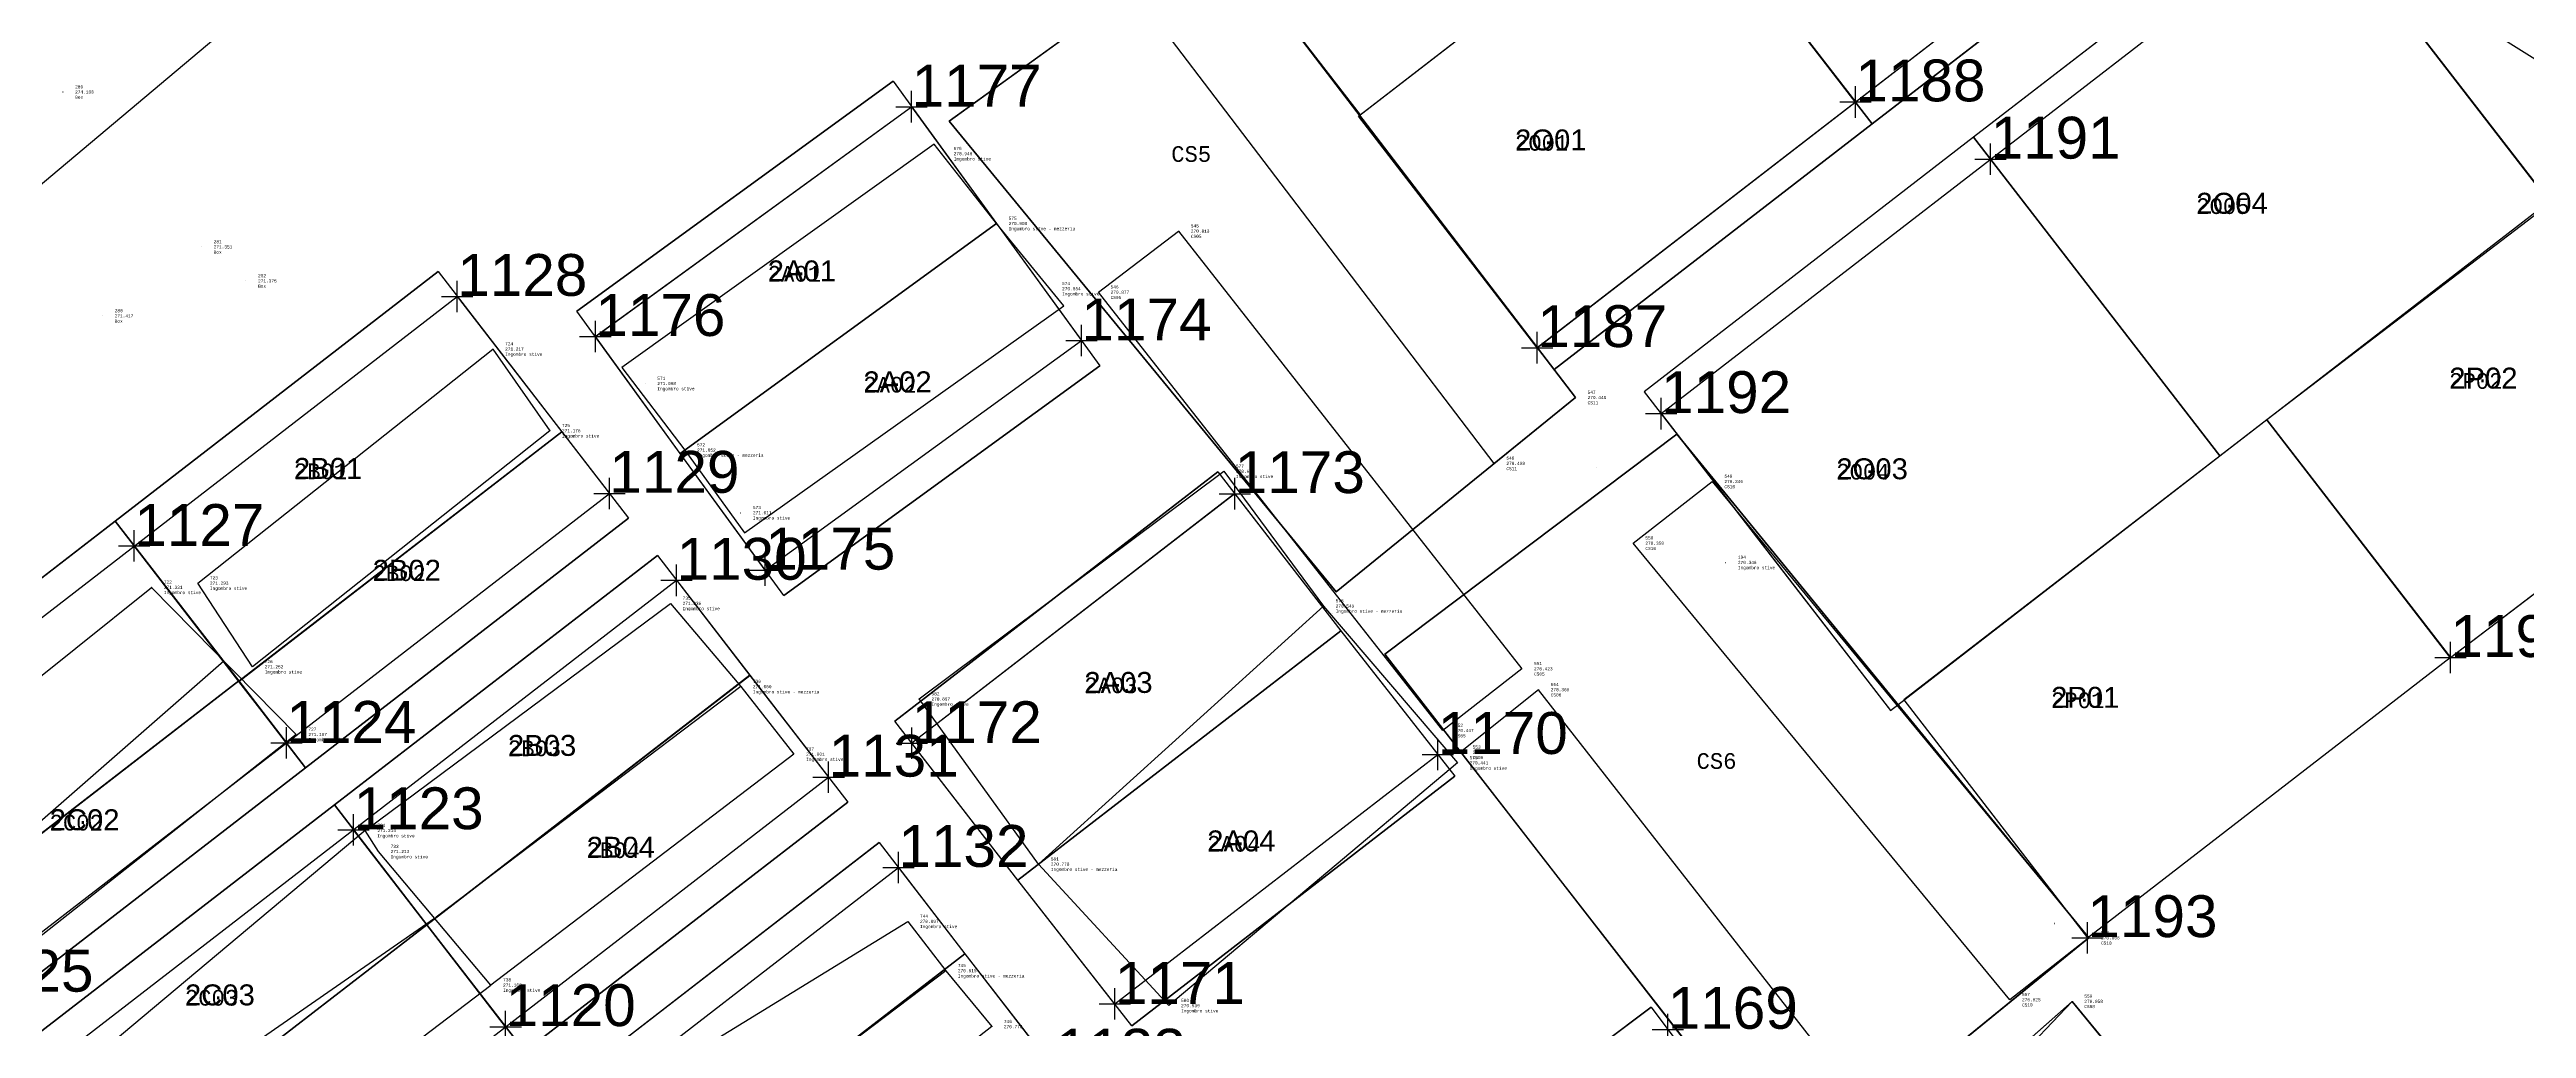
# Model space of a CAD drawing. Extents: x -1000 to 923337, y -63322 to 323191.
# Drawn here: x 249076 to 327969, y 98782 to 129966 of the extents above; entities that cross this region are included whole.
import ezdxf
from ezdxf.enums import TextEntityAlignment as Align

# ---------------------------------------------------------------- set-up
doc = ezdxf.new("R2010")
doc.units = 0
doc.header["$PDMODE"] = 35
doc.header["$PDSIZE"] = 1
for name, color, linetype in [('punti tracciati', 7, 'Continuous'), ('WF nome aree GPS', 7, 'Continuous'), ('WF nuovi punti', 6, 'Continuous'), ('WF_ingombro_stive_2', 1, 'Continuous'), ('WF_lato_di_accesso', 40, 'Continuous'), ('WF_nome_aree_GPS', 7, 'Continuous'), ('WF_tracciatura', 30, 'Continuous')]:
    doc.layers.add(name, color=color, linetype=linetype)
for name, color, linetype, lineweight in [('WF ingombro stive 2', 1, 'Continuous', 30), ('WF lato di accesso', 40, 'Continuous', 30), ('WF piazzole', 6, 'Continuous', 30), ('WF tracciatura', 30, 'Continuous', 30)]:
    doc.layers.add(name, color=color, linetype=linetype, lineweight=lineweight)
doc.styles.add('FONTSTYLE_1', font='arial.ttf', dxfattribs={"height": 0.2})
doc.styles.add('FONTSTYLE_2', font='arial.ttf', dxfattribs={"height": 0.2})
doc.styles.get("Standard").update_dxf_attribs({"font": 'consola.ttf', "height": 500})

# ---------------------------------------------------------------- blocks, each defined once
blk = doc.blocks.new('rilievo 2')
at = {"color": 8}
for p, q in [((365887, -462433, -929), (374407, -456284, -1125)), ((374407, -456284, -1125), (385837, -471237, -1543)), ((378215, -477421, -1397), (365887, -462433, -929)), ((385837, -471237, -1543), (378215, -477421, -1397)), ((389071, -472403), (379769, -479413, -1495)), ((402192, -488448, -1924), (389071, -472403)), ((379769, -479413, -1495), (392754, -496141, -1795)), ((392754, -496141, -1795), (402192, -488448, -1924)), ((401659, -490472, -1933), (396928, -494658, -1865)), ((419536, -512303, -1951), (401659, -490472, -1933))]:
    blk.add_line(p, q, dxfattribs=at)
for points in [[(161648, -448828, 1954), (186863, -479531, 1078), (241997, -524553, 234), (257566, -525503, 360), (287808, -502280, 2651), (311879, -483968, 2683), (320954, -477001, -331), (327105, -472296, -331), (335070, -466036, 2080), (354649, -449578, 2133), (314683, -397379, 2207), (310635, -400536, 2212), (303510, -391107, 2143), (295063, -397138, 2335), (271429, -369482, 1692), (264211, -374625, 1649), (263130, -375375, 1675), (222048, -404916, 2809)], [(421510, -463664, -1858), (415096, -459635, -1816)], [(367399, -465693, -1091), (357474, -472910, -939)], [(368742, -486102, -1214), (377815, -477879, -1443)], [(332925, -488245, -536), (342792, -479627, -732)], [(359252, -480446, -932), (349554, -487792, -802)], [(347289, -485032, -777), (337889, -492921, -571), (339200, -494968, -593), (341567, -497346, -595), (351295, -489952, -823)], [(339200, -494968, -593), (349504, -487826, -801)], [(365781, -489495, -1177), (356136, -496801, -1008)]]:
    blk.add_polyline3d(points, dxfattribs=at)
at = {"color": 1}
for points in [[(371754, -458224, -1018), (374407, -456284, -1125), (385837, -471237, -1543), (383252, -473334, -1493)], [(370645, -467882, -1115), (373201, -465935, -1178), (384131, -479877, -1569), (381615, -481845, -1544)], [(390196, -473910, -1646), (402192, -488448, -1924), (399675, -490419, -1966), (387678, -475877, -1633)], [(384664, -480543, -1622), (382178, -482538, -1566), (393683, -497319, -1795), (396201, -495301, -1854)], [(399778, -492449, -1985), (401659, -490472, -1933), (412968, -504203, -2023), (411054, -506163, -1970)]]:
    blk.add_polyline3d(points, close=True, dxfattribs=at)
at = {"color": 8}
for points in [[(355466, -470279, -873), (357474, -472910, -939), (359369, -475545, -985), (369544, -468311, -1149), (367399, -465693, -1091), (365412, -463168, -1046)], [(341957, -477149, -698), (351361, -469691, -774), (353170, -472293, -815), (343704, -479814, -740)], [(374637, -473587, -1374), (377815, -477879, -1443), (382082, -482877, -1551), (372891, -490608, -1452), (368742, -486102, -1214), (364941, -480840, -1095)], [(340490, -477283, -660), (345094, -481970, -805), (334389, -490413, -575), (332925, -488245, -536), (330839, -485021, -525)], [(347714, -485700, -778), (347289, -485032, -777), (357013, -477794, -955), (359252, -480446, -932), (360947, -482597, -990), (351295, -489952, -823)], [(355054, -495437, -938), (354133, -494340, -892), (364574, -487924, -1094), (365781, -489495, -1177), (367246, -491278, -1214), (357692, -498763, -1109)]]:
    blk.add_polyline3d(points, close=True, dxfattribs=at)
for p in [(337665, -461504, 2142), (365649, -463469, -1051), (367399, -465693, -1091), (373201, -465935, -1178), (342078, -466439, -641), (343492, -467521, -617), (369101, -467769, -1137), (370645, -467882, -1115), (338925, -468636, -574), (351361, -469691, -774), (356208, -470790, -894), (385837, -471237, -1543), (353170, -472293, -815), (357474, -472910, -939), (383252, -473334, -1493), (374637, -473587, -1374), (390196, -473910, -1646), (359252, -474906, -980), (387678, -475877, -1633), (390625, -476489, -1645), (340490, -477283, -660), (341957, -477149, -698), (357013, -477794, -955), (377815, -477879, -1443), (343704, -479814, -740), (359252, -480446, -932), (384131, -479877, -1569), (364941, -480840, -1095), (384664, -480543, -1622), (345094, -481970, -805), (381615, -481845, -1544), (360947, -482597, -990), (382178, -482538, -1566), (382082, -482877, -1551), (347289, -485032, -777), (347714, -485700, -778), (368742, -486102, -1214), (364574, -487924, -1094), (402192, -488448, -1924), (365781, -489495, -1177), (351295, -489952, -823), (372891, -490608, -1452), (399675, -490419, -1966), (401659, -490472, -1933), (367246, -491278, -1214)]:
    blk.add_point(p, dxfattribs=at)
for s, p in [('289', (338054, -461338, 2142)), ('274.133', (338054, -461504, 2142)), ('Box', (338054, -461671, 2142)), ('576', (366038, -463302, -1051)), ('270.940', (366038, -463469, -1051)), ('Ingombro stive', (366038, -463636, -1051)), ('281', (342467, -466273, -641)), ('575', (367788, -465527, -1091)), ('270.900', (367788, -465693, -1091)), ('Ingombro stive - mezzeria', (367788, -465860, -1091)), ('CS05', (373590, -466102, -1178)), ('545', (373590, -465769, -1178)), ('270.813', (373590, -465935, -1178)), ('271.351', (342467, -466439, -641)), ('Box', (342467, -466606, -641)), ('282', (343881, -467354, -617)), ('271.375', (343881, -467521, -617)), ('Box', (343881, -467688, -617)), ('574', (369490, -467603, -1137)), ('270.854', (369490, -467769, -1137)), ('546', (371034, -467715, -1115)), ('270.877', (371034, -467882, -1115)), ('280', (339314, -468470, -574)), ('271.417', (339314, -468636, -574)), ('Ingombro stive', (369490, -467936, -1137)), ('CS05', (371034, -468049, -1115)), ('Box', (339314, -468803, -574)), ('271.217', (351750, -469691, -774)), ('724', (351750, -469524, -774)), ('Ingombro stive', (351750, -469858, -774)), ('571', (356597, -470624, -894)), ('271.098', (356597, -470790, -894)), ('Ingombro stive', (356597, -470957, -894)), ('CS11', (386226, -471404, -1543)), ('547', (386226, -471070, -1543)), ('270.448', (386226, -471237, -1543)), ('271.176', (353559, -472293, -815)), ('725', (353559, -472126, -815)), ('Ingombro stive', (353559, -472460, -815)), ('572', (357863, -472743, -939)), ('271.052', (357863, -472910, -939)), ('Ingombro stive - mezzeria', (357863, -473077, -939)), ('548', (383641, -473167, -1493)), ('270.498', (383641, -473334, -1493)), ('577', (375026, -473421, -1374)), ('270.618', (375026, -473587, -1374)), ('Ingombro stive', (375026, -473754, -1374)), ('CS11', (383641, -473501, -1493)), ('CS10', (390585, -474077, -1646)), ('549', (390585, -473743, -1646)), ('270.346', (390585, -473910, -1646)), ('573', (359641, -474739, -980)), ('271.011', (359641, -474906, -980)), ('Ingombro stive', (359641, -475073, -980)), ('550', (388067, -475710, -1633)), ('CS10', (388067, -476044, -1633)), ('270.358', (388067, -475877, -1633)), ('270.346', (391014, -476489, -1645)), ('194', (391014, -476322, -1645)), ('271.331', (340879, -477283, -660)), ('722', (340879, -477117, -660)), ('271.293', (342346, -477149, -698)), ('723', (342346, -476983, -698)), ('Ingombro stive', (342346, -477316, -698)), ('Ingombro stive', (391014, -476656, -1645)), ('Ingombro stive', (340879, -477450, -660)), ('271.036', (357402, -477794, -955)), ('735', (357402, -477627, -955)), ('Ingombro stive', (357402, -477961, -955)), ('578', (378204, -477712, -1443)), ('270.549', (378204, -477879, -1443)), ('Ingombro stive - mezzeria', (378204, -478045, -1443)), ('726', (344093, -479647, -740)), ('551', (384520, -479710, -1569)), ('271.252', (344093, -479814, -740)), ('Ingombro stive', (344093, -479981, -740)), ('271.060', (359641, -480446, -932)), ('736', (359641, -480279, -932)), ('CS05', (384520, -480044, -1569)), ('270.423', (384520, -479877, -1569)), ('554', (385053, -480376, -1622)), ('Ingombro stive - mezzeria', (359641, -480613, -932)), ('582', (365330, -480673, -1095)), ('270.897', (365330, -480840, -1095)), ('Ingombro stive', (365330, -481007, -1095)), ('CS06', (385053, -480709, -1622)), ('270.369', (385053, -480543, -1622)), ('271.187', (345483, -481970, -805)), ('727', (345483, -481803, -805)), ('CS05', (382004, -482012, -1544)), ('552', (382004, -481679, -1544)), ('270.447', (382004, -481845, -1544)), ('Ingombro stive', (345483, -482137, -805)), ('271.001', (361336, -482597, -990)), ('737', (361336, -482431, -990)), ('Ingombro stive', (361336, -482764, -990)), ('579', (382471, -482710, -1551)), ('CS06', (382567, -482704, -1566)), ('553', (382567, -482371, -1566)), ('270.425', (382567, -482538, -1566)), ('270.441', (382471, -482877, -1551)), ('Ingombro stive', (382471, -483044, -1551)), ('271.214', (347678, -485032, -777)), ('734', (347678, -484865, -777)), ('Ingombro stive', (347678, -485198, -777)), ('271.213', (348103, -485700, -778)), ('733', (348103, -485534, -778)), ('Ingombro stive', (348103, -485867, -778)), ('581', (369131, -485936, -1214)), ('270.778', (369131, -486102, -1214)), ('Ingombro stive - mezzeria', (369131, -486269, -1214)), ('270.897', (364963, -487924, -1094)), ('744', (364963, -487757, -1094)), ('Ingombro stive', (364963, -488090, -1094)), ('558', (402581, -488281, -1924)), ('CS10', (402581, -488615, -1924)), ('270.068', (402581, -488448, -1924)), ('271.168', (351684, -489952, -823)), ('738', (351684, -489786, -823)), ('270.815', (366170, -489495, -1177)), ('745', (366170, -489329, -1177)), ('Ingombro stive - mezzeria', (366170, -489662, -1177)), ('Ingombro stive', (351684, -490119, -823)), ('580', (373280, -490441, -1452)), ('270.539', (373280, -490608, -1452)), ('Ingombro stive', (373280, -490774, -1452)), ('CS10', (400064, -490585, -1966)), ('557', (400064, -490252, -1966)), ('270.025', (400064, -490419, -1966)), ('CS08', (402048, -490638, -1933)), ('559', (402048, -490305, -1933)), ('270.058', (402048, -490472, -1933)), ('270.778', (367635, -491278, -1214)), ('746', (367635, -491111, -1214))]:
    blk.add_text(s, height=100, dxfattribs=at).set_placement(p, align=Align.MIDDLE_LEFT)
blk = doc.blocks.new('Croce___ATS')
at = {"color": 0}
for p, q in [((-0.5, 0), (0.5, 0)), ((0, -0.5), (0, 0.5))]:
    blk.add_line(p, q, dxfattribs=at)
blk = doc.blocks.new('T_P_126')
at = {"color": 7}
blk.add_point((0, 0), dxfattribs=at)
blk.add_blockref('Croce___ATS', (0, 0), dxfattribs=at)
at = {"color": 7, "insert": (0, 0), "char_height": 1.3333, "attachment_point": 7, "style": 'FONTSTYLE_1'}
blk.add_mtext('1120', dxfattribs=at)
blk = doc.blocks.new('T_P_129')
at = {"color": 7}
blk.add_point((0, 0), dxfattribs=at)
blk.add_blockref('Croce___ATS', (0, 0), dxfattribs=at)
at = {"color": 7, "insert": (0, 0), "char_height": 1.3333, "attachment_point": 7, "style": 'FONTSTYLE_1'}
blk.add_mtext('1123', dxfattribs=at)
blk = doc.blocks.new('T_P_130')
at = {"color": 7}
blk.add_point((0, 0), dxfattribs=at)
blk.add_blockref('Croce___ATS', (0, 0), dxfattribs=at)
at = {"color": 7, "insert": (0, 0), "char_height": 1.3333, "attachment_point": 7, "style": 'FONTSTYLE_1'}
blk.add_mtext('1124', dxfattribs=at)
blk = doc.blocks.new('T_P_131')
at = {"color": 7}
blk.add_point((0, 0), dxfattribs=at)
blk.add_blockref('Croce___ATS', (0, 0), dxfattribs=at)
at = {"color": 7, "insert": (0, 0), "char_height": 1.3333, "attachment_point": 7, "style": 'FONTSTYLE_1'}
blk.add_mtext('1125', dxfattribs=at)
blk = doc.blocks.new('T_P_133')
at = {"color": 7}
blk.add_point((0, 0), dxfattribs=at)
blk.add_blockref('Croce___ATS', (0, 0), dxfattribs=at)
at = {"color": 7, "insert": (0, 0), "char_height": 1.3333, "attachment_point": 7, "style": 'FONTSTYLE_1'}
blk.add_mtext('1127', dxfattribs=at)
blk = doc.blocks.new('T_P_134')
at = {"color": 7}
blk.add_point((0, 0), dxfattribs=at)
blk.add_blockref('Croce___ATS', (0, 0), dxfattribs=at)
at = {"color": 7, "insert": (0, 0), "char_height": 1.3333, "attachment_point": 7, "style": 'FONTSTYLE_1'}
blk.add_mtext('1128', dxfattribs=at)
blk = doc.blocks.new('T_P_135')
at = {"color": 7}
blk.add_point((0, 0), dxfattribs=at)
blk.add_blockref('Croce___ATS', (0, 0), dxfattribs=at)
at = {"color": 7, "insert": (0, 0), "char_height": 1.3333, "attachment_point": 7, "style": 'FONTSTYLE_1'}
blk.add_mtext('1129', dxfattribs=at)
blk = doc.blocks.new('T_P_136')
at = {"color": 7}
blk.add_point((0, 0), dxfattribs=at)
blk.add_blockref('Croce___ATS', (0, 0), dxfattribs=at)
at = {"color": 7, "insert": (0, 0), "char_height": 1.3333, "attachment_point": 7, "style": 'FONTSTYLE_1'}
blk.add_mtext('1130', dxfattribs=at)
blk = doc.blocks.new('T_P_137')
at = {"color": 7}
blk.add_point((0, 0), dxfattribs=at)
blk.add_blockref('Croce___ATS', (0, 0), dxfattribs=at)
at = {"color": 7, "insert": (0, 0), "char_height": 1.3333, "attachment_point": 7, "style": 'FONTSTYLE_1'}
blk.add_mtext('1131', dxfattribs=at)
blk = doc.blocks.new('T_P_138')
at = {"color": 7}
blk.add_point((0, 0), dxfattribs=at)
blk.add_blockref('Croce___ATS', (0, 0), dxfattribs=at)
at = {"color": 7, "insert": (0, 0), "char_height": 1.3333, "attachment_point": 7, "style": 'FONTSTYLE_1'}
blk.add_mtext('1132', dxfattribs=at)
blk = doc.blocks.new('T_P_139')
at = {"color": 7}
blk.add_point((0, 0), dxfattribs=at)
blk.add_blockref('Croce___ATS', (0, 0), dxfattribs=at)
at = {"color": 7, "insert": (0, 0), "char_height": 1.3333, "attachment_point": 7, "style": 'FONTSTYLE_1'}
blk.add_mtext('1133', dxfattribs=at)
blk = doc.blocks.new('T_P_175')
at = {"color": 7}
blk.add_point((0, 0), dxfattribs=at)
blk.add_blockref('Croce___ATS', (0, 0), dxfattribs=at)
at = {"color": 7, "insert": (0, 0), "char_height": 1.3333, "attachment_point": 7, "style": 'FONTSTYLE_1'}
blk.add_mtext('1169', dxfattribs=at)
blk = doc.blocks.new('T_P_176')
at = {"color": 7}
blk.add_point((0, 0), dxfattribs=at)
blk.add_blockref('Croce___ATS', (0, 0), dxfattribs=at)
at = {"color": 7, "insert": (0, 0), "char_height": 1.3333, "attachment_point": 7, "style": 'FONTSTYLE_1'}
blk.add_mtext('1170', dxfattribs=at)
blk = doc.blocks.new('T_P_177')
at = {"color": 7}
blk.add_point((0, 0), dxfattribs=at)
blk.add_blockref('Croce___ATS', (0, 0), dxfattribs=at)
at = {"color": 7, "insert": (0, 0), "char_height": 1.3333, "attachment_point": 7, "style": 'FONTSTYLE_1'}
blk.add_mtext('1171', dxfattribs=at)
blk = doc.blocks.new('T_P_178')
at = {"color": 7}
blk.add_point((0, 0), dxfattribs=at)
blk.add_blockref('Croce___ATS', (0, 0), dxfattribs=at)
at = {"color": 7, "insert": (0, 0), "char_height": 1.3333, "attachment_point": 7, "style": 'FONTSTYLE_1'}
blk.add_mtext('1172', dxfattribs=at)
blk = doc.blocks.new('T_P_179')
at = {"color": 7}
blk.add_point((0, 0), dxfattribs=at)
blk.add_blockref('Croce___ATS', (0, 0), dxfattribs=at)
at = {"color": 7, "insert": (0, 0), "char_height": 1.3333, "attachment_point": 7, "style": 'FONTSTYLE_1'}
blk.add_mtext('1173', dxfattribs=at)
blk = doc.blocks.new('T_P_180')
at = {"color": 7}
blk.add_point((0, 0), dxfattribs=at)
blk.add_blockref('Croce___ATS', (0, 0), dxfattribs=at)
at = {"color": 7, "insert": (0, 0), "char_height": 1.3333, "attachment_point": 7, "style": 'FONTSTYLE_1'}
blk.add_mtext('1174', dxfattribs=at)
blk = doc.blocks.new('T_P_181')
at = {"color": 7}
blk.add_point((0, 0), dxfattribs=at)
blk.add_blockref('Croce___ATS', (0, 0), dxfattribs=at)
at = {"color": 7, "insert": (0, 0), "char_height": 1.3333, "attachment_point": 7, "style": 'FONTSTYLE_1'}
blk.add_mtext('1175', dxfattribs=at)
blk = doc.blocks.new('T_P_182')
at = {"color": 7}
blk.add_point((0, 0), dxfattribs=at)
blk.add_blockref('Croce___ATS', (0, 0), dxfattribs=at)
at = {"color": 7, "insert": (0, 0), "char_height": 1.3333, "attachment_point": 7, "style": 'FONTSTYLE_1'}
blk.add_mtext('1176', dxfattribs=at)
blk = doc.blocks.new('T_P_183')
at = {"color": 7}
blk.add_point((0, 0), dxfattribs=at)
blk.add_blockref('Croce___ATS', (0, 0), dxfattribs=at)
at = {"color": 7, "insert": (0, 0), "char_height": 1.3333, "attachment_point": 7, "style": 'FONTSTYLE_1'}
blk.add_mtext('1177', dxfattribs=at)
blk = doc.blocks.new('T_P_192')
at = {"color": 7}
blk.add_point((0, 0), dxfattribs=at)
blk.add_blockref('Croce___ATS', (0, 0), dxfattribs=at)
at = {"color": 7, "insert": (0, 0), "char_height": 1.3333, "attachment_point": 7, "style": 'FONTSTYLE_1'}
blk.add_mtext('1187', dxfattribs=at)
blk = doc.blocks.new('T_P_193')
at = {"color": 7}
blk.add_point((0, 0), dxfattribs=at)
blk.add_blockref('Croce___ATS', (0, 0), dxfattribs=at)
at = {"color": 7, "insert": (0, 0), "char_height": 1.3333, "attachment_point": 7, "style": 'FONTSTYLE_1'}
blk.add_mtext('1188', dxfattribs=at)
blk = doc.blocks.new('T_P_196')
at = {"color": 7}
blk.add_point((0, 0), dxfattribs=at)
blk.add_blockref('Croce___ATS', (0, 0), dxfattribs=at)
at = {"color": 7, "insert": (0, 0), "char_height": 1.3333, "attachment_point": 7, "style": 'FONTSTYLE_1'}
blk.add_mtext('1191', dxfattribs=at)
blk = doc.blocks.new('T_P_197')
at = {"color": 7}
blk.add_point((0, 0), dxfattribs=at)
blk.add_blockref('Croce___ATS', (0, 0), dxfattribs=at)
at = {"color": 7, "insert": (0, 0), "char_height": 1.3333, "attachment_point": 7, "style": 'FONTSTYLE_1'}
blk.add_mtext('1192', dxfattribs=at)
blk = doc.blocks.new('T_P_198')
at = {"color": 7}
blk.add_point((0, 0), dxfattribs=at)
blk.add_blockref('Croce___ATS', (0, 0), dxfattribs=at)
at = {"color": 7, "insert": (0, 0), "char_height": 1.3333, "attachment_point": 7, "style": 'FONTSTYLE_1'}
blk.add_mtext('1193', dxfattribs=at)
blk = doc.blocks.new('T_P_199')
at = {"color": 7}
blk.add_point((0, 0), dxfattribs=at)
blk.add_blockref('Croce___ATS', (0, 0), dxfattribs=at)
at = {"color": 7, "insert": (0, 0), "char_height": 1.3333, "attachment_point": 7, "style": 'FONTSTYLE_1'}
blk.add_mtext('1194', dxfattribs=at)
blk = doc.blocks.new('punti tracciatura 2')
at = {"layer": 'WF_ingombro_stive_2', "ltscale": 0.5, "flags": 128}
for points, elevation in [([(1346623.64, -3403.194), (1346629.188, -3410.369), (1346649.245, -3394.876), (1346643.702, -3387.706)], 271.991), ([(1346644.962, -3409.96), (1346639.265, -3402.585), (1346649.398, -3394.757), (1346655.095, -3402.133)], 271.991), ([(1346634.829, -3417.787), (1346629.132, -3410.412), (1346639.265, -3402.585), (1346644.962, -3409.96)], 271.991), ([(1346649.268, -3411.783), (1346656.571, -3421.237), (1346667.065, -3413.131), (1346659.762, -3403.676)], 270.154), ([(1346614.9, -3410.11), (1346617.606, -3413.832), (1346607.534, -3421.155), (1346604.828, -3417.433)], 270.9), ([(1346638.773, -3419.889), (1346646.076, -3429.344), (1346656.571, -3421.237), (1346649.268, -3411.783)], 270.154), ([(1346610.24, -3424.877), (1346607.534, -3421.155), (1346617.606, -3413.832), (1346620.312, -3417.555)], 270.9), ([(1346600.43, -3416.156), (1346603.761, -3420.469), (1346593.473, -3428.416), (1346590.142, -3424.103)], 271.991), ([(1346594.987, -3430.375), (1346593.473, -3428.416), (1346603.761, -3420.469), (1346605.275, -3422.428)], 271.991), ([(1346625.195, -3422.438), (1346628.571, -3426.808), (1346618.282, -3434.755), (1346614.906, -3430.385)], 270.778), ([(1346590.143, -3424.103), (1346593.471, -3428.401), (1346583.183, -3436.348), (1346579.855, -3432.05)], 271.991), ([(1346607.415, -3425.198), (1346609.753, -3428.225), (1346599.465, -3436.172), (1346597.127, -3433.145)], 271.991), ([(1346621.37, -3438.695), (1346618.282, -3434.755), (1346628.571, -3426.808), (1346631.659, -3430.748)], 270.778), ([(1346584.7, -3438.321), (1346583.183, -3436.348), (1346593.471, -3428.401), (1346594.989, -3430.374)], 271.991), ([(1346601.971, -3439.417), (1346599.465, -3436.172), (1346609.753, -3428.225), (1346612.259, -3431.47)], 271.991), ([(1346597.127, -3433.145), (1346599.465, -3436.172), (1346589.177, -3444.119), (1346586.838, -3441.092)], 271.991), ([(1346614.48, -3434.348), (1346616.595, -3437.098), (1346606.306, -3445.045), (1346604.191, -3442.295)], 271.991), ([(1346591.683, -3447.364), (1346589.177, -3444.119), (1346599.465, -3436.172), (1346601.971, -3439.417)], 271.991), ([(1346609.205, -3448.784), (1346606.306, -3445.045), (1346616.595, -3437.098), (1346619.493, -3440.837)], 271.991)]:
    blk.add_lwpolyline(points, dxfattribs=dict(at, elevation=elevation))
at = {"layer": 'WF_ingombro_stive_2', "ltscale": 0.5, "elevation": 270.154, "flags": 128}
for points in [[(1346677.273, -3417.469), (1346671.426, -3409.891), (1346658.067, -3420.081), (1346663.915, -3427.66)], [(1346663.911, -3427.655), (1346658.067, -3420.081), (1346646.509, -3429.009), (1346652.353, -3436.583)]]:
    blk.add_lwpolyline(points, close=True, dxfattribs=at)
at = {"layer": 'WF_lato_di_accesso', "ltscale": 0.5}
for p, q in [((1346663.915, -3427.66, 270.154), (1346677.273, -3417.469, 270.154)), ((1346652.353, -3436.583, 270.154), (1346663.911, -3427.655, 270.154))]:
    blk.add_line(p, q, dxfattribs=at)
at = {"layer": 'WF_tracciatura', "ltscale": 0.5}
for p, q in [((1346634.829, -3417.787, 271.991), (1346655.095, -3402.133, 271.991)), ((1346638.773, -3419.889, 270.154), (1346659.762, -3403.676, 270.154)), ((1346604.828, -3417.433, 270.9), (1346614.9, -3410.11, 270.9)), ((1346579.854, -3432.05, 271.991), (1346600.43, -3416.156, 271.991)), ((1346610.24, -3424.877, 270.9), (1346620.312, -3417.555, 270.9)), ((1346584.699, -3438.322, 271.991), (1346605.275, -3422.428, 271.991)), ((1346625.195, -3422.438, 270.771), (1346614.906, -3430.385, 270.771)), ((1346586.838, -3441.092, 271.991), (1346607.415, -3425.198, 271.991)), ((1346621.375, -3438.692, 270.497), (1346631.663, -3430.745, 270.497)), ((1346591.683, -3447.364, 271.991), (1346612.259, -3431.47, 271.991)), ((1346593.905, -3450.241, 271.991), (1346614.481, -3434.346, 271.991))]:
    blk.add_line(p, q, dxfattribs=at)
at = {"color": 7}
for name, p in [('T_P_183', (1346614.9, -3410.11, 270.9)), ('T_P_193', (1346644.962, -3409.96, 271.991)), ('T_P_196', (1346649.268, -3411.783, 270.154)), ('T_P_134', (1346600.43, -3416.156, 271.991)), ('T_P_182', (1346604.828, -3417.433, 270.9)), ('T_P_180', (1346620.312, -3417.555, 270.9)), ('T_P_192', (1346634.829, -3417.787, 271.991)), ('T_P_197', (1346638.773, -3419.889, 270.154)), ('T_P_135', (1346605.275, -3422.428, 271.991)), ('T_P_179', (1346625.195, -3422.438, 270.778)), ('T_P_133', (1346590.143, -3424.103, 271.991)), ('T_P_136', (1346607.415, -3425.198, 271.991)), ('T_P_181', (1346610.24, -3424.877, 270.9)), ('T_P_199', (1346663.915, -3427.66, 270.154)), ('T_P_130', (1346594.987, -3430.375, 271.991)), ('T_P_178', (1346614.906, -3430.385, 270.778)), ('T_P_176', (1346631.659, -3430.748, 270.778)), ('T_P_137', (1346612.259, -3431.47, 271.991)), ('T_P_129', (1346597.127, -3433.145, 271.991)), ('T_P_138', (1346614.481, -3434.346, 271.991)), ('T_P_198', (1346652.353, -3436.583, 270.154)), ('T_P_131', (1346584.7, -3438.321, 271.991)), ('T_P_177', (1346621.375, -3438.692, 270.497)), ('T_P_126', (1346601.971, -3439.417, 271.991)), ('T_P_175', (1346638.986, -3439.503, 270.2)), ('T_P_139', (1346619.494, -3440.836, 271.991))]:
    blk.add_blockref(name, p, dxfattribs=at)
at = {"layer": 'WF_nome_aree_GPS', "char_height": 0.6667, "attachment_point": 7, "style": 'FONTSTYLE_2'}
for s, insert in [('2O01', (1346634.122, -3411.512, 270.315)), ('2O04', (1346655.82, -3413.529, 270.315)), ('2A01', (1346610.319, -3415.684, 271.087)), ('2P02', (1346663.877, -3419.099, 270.315)), ('2A02', (1346613.366, -3419.218, 271.087)), ('2B01', (1346595.229, -3421.976, 271.943)), ('2O03', (1346644.356, -3421.988, 270.315)), ('2B02', (1346597.735, -3425.221, 271.943)), ('2A03', (1346620.403, -3428.794, 271.943)), ('2P01', (1346651.196, -3429.268, 270.315)), ('2B03', (1346602.045, -3430.8, 271.943)), ('2C02', (1346587.447, -3433.168, 271.943)), ('2B04', (1346604.551, -3434.045, 271.943)), ('2A04', (1346624.317, -3433.842, 271.943)), ('2C03', (1346591.757, -3438.747, 271.943))]:
    blk.add_mtext(s, dxfattribs=dict(at, insert=insert))

msp = doc.modelspace()

# ---------------------------------------------------------------- linework, layer by layer
at = {"layer": 'WF ingombro stive 2'}
for points in [[(310877.2, 143380.5), (304790.9, 151252), (284733.6, 135758.8), (290819.8, 127887.3)], [(311030.4, 143498.9), (317265.7, 135426.7), (307132.8, 127599.5), (300897.4, 135671.7)], [(300897.4, 135671.7), (307132.8, 127599.5), (296999.8, 119772.4), (290764.5, 127844.6)], [(261451.3, 122891.3), (265393.5, 117787.7), (255105.4, 109840.7), (251163.2, 114944.3)], [(265393.5, 117787.7), (267518.5, 115036.7), (257230.4, 107089.7), (255105.4, 109840.7)], [(251163.2, 114944.3), (255103, 109855.1), (244814.9, 101908.1), (240875.1, 106997.3)], [(268435.5, 113849.6), (271385.1, 110031.2), (261096.9, 102084.2), (258147.4, 105902.7)], [(255103, 109855.1), (257230.4, 107089.7), (246942.3, 99142.7), (244814.9, 101908.1)], [(271385.1, 110031.2), (274502.7, 105995.1), (264214.6, 98048.1), (261096.9, 102084.2)], [(258147.4, 105902.7), (261096.9, 102084.2), (250808.8, 94137.2), (247859.3, 97955.7)], [(275502.1, 104701.3), (278226.7, 101158.7), (267938.6, 93211.8), (265214, 96754.3)], [(261096.9, 102084.2), (264214.6, 98048.1), (253926.5, 90101.1), (250808.8, 94137.2)], [(278226.7, 101158.7), (281737.4, 96629.1), (271449.3, 88682.1), (267938.6, 93211.8)]]:
    msp.add_lwpolyline(points, close=True, dxfattribs=at)
for points, elevation in [([(346413.7, 138809.3), (338567.9, 148958.9), (320855.8, 135277.4), (328698.1, 125125.1)], -1837.3), ([(328697.6, 125125.5), (320855.8, 135277.4), (310361.2, 127171), (318203, 117019.1)], -1837.7), ([(275943.7, 128954.9), (279237.9, 124423.9), (269165.9, 117101.1), (265871.7, 121632)], -1091.1), ([(338905.5, 120787.1), (333057.7, 128365.3), (319699.4, 118174.9), (325547.2, 110596.6)], -1837.7), ([(318203.1, 117019), (310361.3, 127170.9), (299866.7, 119064.6), (307708.5, 108912.8)], -1837.7), ([(279237.9, 124423.9), (282532.2, 119893), (272460.2, 112570.1), (269165.9, 117101.1)], -1091.1), ([(325543.4, 110601.5), (319699.3, 118174.9), (308141.6, 109247.2), (313985.6, 101673.8)], -1837.7), ([(286288.2, 116515.6), (290202.8, 111447.8), (279914.6, 103500.8), (276000.1, 108568.6)], -1213.7), ([(290202.8, 111447.8), (293834.1, 106814.7), (283546, 98867.7), (279914.6, 103500.8)], -1213.7), ([(300090.7, 99458.9), (304344.6, 93774.3), (293936.2, 85985.5), (289682.3, 91670.1)], -1791.5)]:
    msp.add_lwpolyline(points, close=True, dxfattribs=dict(at, elevation=elevation))
at = {"layer": 'WF lato di accesso'}
for p, q in [((307132.8, 127599.5), (317265.7, 135426.7)), ((320855.8, 135277.4, -1837.7), (310361.2, 127171, -1837.7)), ((275943.7, 128954.9, -1091.1), (265871.7, 121632, -1091.1)), ((277726, 127684.4, -928.7), (290053.9, 112696.3, -1397)), ((296999.8, 119772.4), (307132.8, 127599.5)), ((310361.2, 127171, -1837.7), (299866.7, 119064.6, -1837.7)), ((261451.3, 122891.3), (251163.2, 114944.3)), ((325547.2, 110596.6, -1837.7), (338905.5, 120787.1, -1837.7)), ((272460.2, 112570.1, -1091.1), (282532.2, 119893, -1091.1)), ((286288.2, 116515.6, -1220.2), (276000.1, 108568.6, -1220.2)), ((251163.2, 114944.3), (240875.1, 106997.3)), ((257230.4, 107089.7), (267518.5, 115036.7)), ((268435.5, 113849.6), (258147.4, 105902.7)), ((291607, 110704, -1495.1), (304592.6, 93976.4, -1495.1)), ((313985.6, 101673.8, -1837.7), (325543.4, 110601.5, -1837.7)), ((246942.3, 99142.7), (257230.4, 107089.7)), ((283546, 98867.7, -1494.6), (293834.1, 106814.7, -1494.6)), ((258147.4, 105902.7), (247859.3, 97955.7)), ((264214.6, 98048.1), (274502.7, 105995.1)), ((275502.1, 104701.3), (265214, 96754.3)), ((300090.7, 99458.9, -1791.5), (289682.3, 91670.1, -1791.5))]:
    msp.add_line(p, q, dxfattribs=at)
at = {"layer": 'WF nuovi punti'}
for p in [(277718.6, 126343.1, -856.1), (300909, 117714), (298359.8, 116637.1, -1837.7), (289937.2, 111997.7), (291607, 110704), (312942.5, 102122.7, -1837.7), (310920.4, 100562, -1837.7)]:
    msp.add_point(p, dxfattribs=at)
at = {"layer": 'WF piazzole'}
for points, elevation in [([(286245.5, 133833.1), (277726, 127684.4), (290053.9, 112696.3), (297675.3, 118880.5), (286245.5, 133833.1)], -1124.9), ([(291607.6, 110704), (300909.8, 117714.4), (314031.1, 101669.3), (304592.6, 93976.4), (291607, 110704)], -1495.1), ([(308766.3, 95459.9), (313497.4, 99645.8), (331374.4, 77814.4), (326935.7, 73635.1), (308766, 95459)], -1864.6)]:
    msp.add_lwpolyline(points, dxfattribs=dict(at, elevation=elevation))
at = {"layer": 'WF tracciatura'}
for p, q in [((296461.3, 120469.5), (316727.2, 136123.8)), ((300405.2, 118367.5, -1837.7), (321394.5, 134580, -1837.7)), ((266459.7, 120823.2, -1091.1), (276531.8, 128146.1, -1091.1)), ((241486.4, 106205.9), (262062.6, 122099.9)), ((271872.1, 113378.9, -1091.1), (281944.1, 120701.8, -1091.1)), ((246331, 99934.1), (266907.2, 115828.1)), ((286826.7, 115818.5, -1220.2), (276538.6, 107871.5, -1220.2)), ((248470.6, 97164.3), (269046.8, 113058.3)), ((283007.5, 99564.8, -1494.6), (293295.6, 107511.8, -1494.6)), ((253315.2, 90892.5), (273891.4, 106786.4)), ((255536.8, 88015.7), (276113.4, 103909.9))]:
    msp.add_line(p, q, dxfattribs=at)

# ---------------------------------------------------------------- block references
at = {"color": 251}
msp.add_blockref('rilievo 2', (-88161.4, 590117.4), dxfattribs=at)
at = {"layer": 'punti tracciati', "xscale": 1000, "yscale": 1000, "zscale": 1000}
msp.add_blockref('punti tracciatura 2', (-1346338367.3, 3538255.9, -271991), dxfattribs=at)

# ---------------------------------------------------------------- texts
at = {"layer": 'WF nome aree GPS'}
for s, p in [('2O01', (295753.7, 126744.1, -1676.3)), ('CS5', (284804.2, 126388.2, -904.8)), ('2O05', (317452.1, 124727.6, -1676.3)), ('2A01', (271951.6, 122572.2, -904.8)), ('2A02', (274998, 119038.8, -904.8)), ('2P02', (325509.1, 119157.8, -1676.3)), ('2B01', (256860.9, 116280, -48.8)), ('2O04', (305987.9, 116268.3, -1676.3)), ('2B02', (259367.2, 113035.2, -48.8)), ('2A03', (282035.6, 109462, -48.8)), ('2P01', (312828.2, 108987.8, -1676.3)), ('2B03', (263677, 107455.9, -48.8)), ('CS6', (301536.7, 107052.5, -904.8)), ('2C02', (249079.1, 105088.2, -48.8)), ('2B04', (266183.3, 104211.2, -48.8)), ('2A04', (285949.3, 104414.1, -48.8)), ('2C03', (253388.8, 99508.9, -48.8))]:
    msp.add_text(s, height=500, dxfattribs=at).set_placement(p)

doc.saveas('drawing.dxf')
